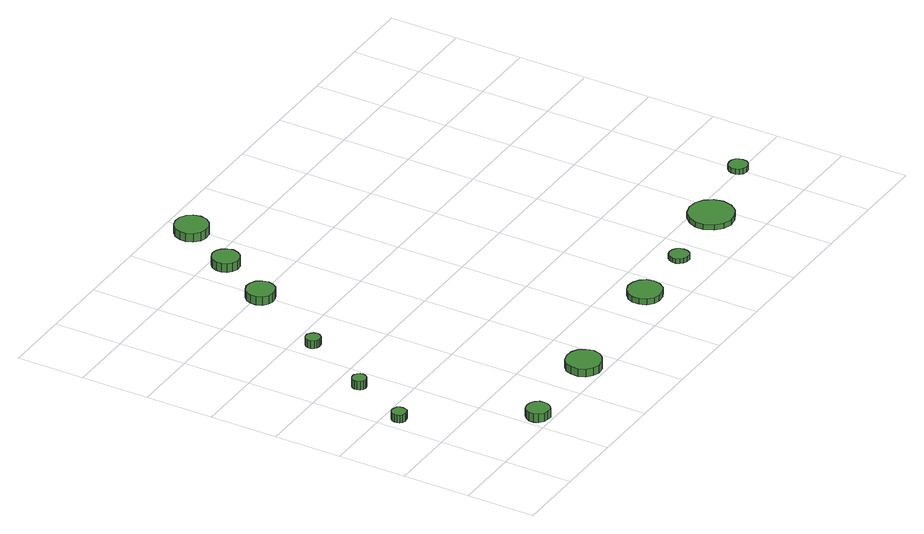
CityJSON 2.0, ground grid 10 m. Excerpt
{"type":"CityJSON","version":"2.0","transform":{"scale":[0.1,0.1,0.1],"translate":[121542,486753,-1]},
"CityObjects":{
"tree1":{"type":"SolitaryVegetationObject","attributes":{"function":"something"},"geometry":[{"type":"MultiSurface","lod":"1","boundaries":[[[0,1,2,3,4,5,6,7,8,9,10,11,12,13,14]],[[15,16,17,18,19,20,21,22,23,24,25,26,27,28,29]],[[0,29,28,1]],[[1,28,27,2]],[[2,27,26,3]],[[3,26,25,4]],[[4,25,24,5]],[[5,24,23,6]],[[6,23,22,7]],[[7,22,21,8]],[[8,21,20,9]],[[9,20,19,10]],[[10,19,18,11]],[[11,18,17,12]],[[12,17,16,13]],[[13,16,15,14]],[[14,15,29,0]]]}]},
"tree2":{"type":"SolitaryVegetationObject","attributes":{"function":"something"},"geometry":[{"type":"MultiSurface","lod":"1","boundaries":[[[30,31,32,33,34,35,36,37,38,39,40,41,42,43,44]],[[45,46,47,48,49,50,51,52,53,54,55,56,57,58,59]],[[30,59,58,31]],[[31,58,57,32]],[[32,57,56,33]],[[33,56,55,34]],[[34,55,54,35]],[[35,54,53,36]],[[36,53,52,37]],[[37,52,51,38]],[[38,51,50,39]],[[39,50,49,40]],[[40,49,48,41]],[[41,48,47,42]],[[42,47,46,43]],[[43,46,45,44]],[[44,45,59,30]]]}]},
"tree3":{"type":"SolitaryVegetationObject","attributes":{"function":"something"},"geometry":[{"type":"MultiSurface","lod":"1","boundaries":[[[60,61,62,63,64,65,66,67,68,69,70,71,72,73,74]],[[75,76,77,78,79,80,81,82,83,84,85,86,87,88,89]],[[60,89,88,61]],[[61,88,87,62]],[[62,87,86,63]],[[63,86,85,64]],[[64,85,84,65]],[[65,84,83,66]],[[66,83,82,67]],[[67,82,81,68]],[[68,81,80,69]],[[69,80,79,70]],[[70,79,78,71]],[[71,78,77,72]],[[72,77,76,73]],[[73,76,75,74]],[[74,75,89,60]]]}]},
"tree4":{"type":"SolitaryVegetationObject","attributes":{"function":"something"},"geometry":[{"type":"MultiSurface","lod":"1","boundaries":[[[90,91,92,93,94,95,96,97,98,99,100,101,102,103,104]],[[105,106,107,108,109,110,111,112,113,114,115,116,117,118,119]],[[90,119,118,91]],[[91,118,117,92]],[[92,117,116,93]],[[93,116,115,94]],[[94,115,114,95]],[[95,114,113,96]],[[96,113,112,97]],[[97,112,111,98]],[[98,111,110,99]],[[99,110,109,100]],[[100,109,108,101]],[[101,108,107,102]],[[102,107,106,103]],[[103,106,105,104]],[[104,105,119,90]]]}]},
"tree5":{"type":"SolitaryVegetationObject","attributes":{"function":"something"},"geometry":[{"type":"MultiSurface","lod":"1","boundaries":[[[120,121,122,123,124,125,126,127,128,129,130,131,132,133,134]],[[135,136,137,138,139,140,141,142,143,144,145,146,147,148,149]],[[120,149,148,121]],[[121,148,147,122]],[[122,147,146,123]],[[123,146,145,124]],[[124,145,144,125]],[[125,144,143,126]],[[126,143,142,127]],[[127,142,141,128]],[[128,141,140,129]],[[129,140,139,130]],[[130,139,138,131]],[[131,138,137,132]],[[132,137,136,133]],[[133,136,135,134]],[[134,135,149,120]]]}]},
"tree6":{"type":"SolitaryVegetationObject","attributes":{"function":"something"},"geometry":[{"type":"MultiSurface","lod":"1","boundaries":[[[150,151,152,153,154,155,156,157,158,159,160,161,162,163,164]],[[165,166,167,168,169,170,171,172,173,174,175,176,177,178,179]],[[150,179,178,151]],[[151,178,177,152]],[[152,177,176,153]],[[153,176,175,154]],[[154,175,174,155]],[[155,174,173,156]],[[156,173,172,157]],[[157,172,171,158]],[[158,171,170,159]],[[159,170,169,160]],[[160,169,168,161]],[[161,168,167,162]],[[162,167,166,163]],[[163,166,165,164]],[[164,165,179,150]]]}]},
"tree7":{"type":"SolitaryVegetationObject","attributes":{"function":"something"},"geometry":[{"type":"MultiSurface","lod":"1","boundaries":[[[180,181,182,183,184,185,186,187,188,189,190,191,192,193,194]],[[195,196,197,198,199,200,201,202,203,204,205,206,207,208,209]],[[180,209,208,181]],[[181,208,207,182]],[[182,207,206,183]],[[183,206,205,184]],[[184,205,204,185]],[[185,204,203,186]],[[186,203,202,187]],[[187,202,201,188]],[[188,201,200,189]],[[189,200,199,190]],[[190,199,198,191]],[[191,198,197,192]],[[192,197,196,193]],[[193,196,195,194]],[[194,195,209,180]]]}]},
"tree8":{"type":"SolitaryVegetationObject","attributes":{"function":"something"},"geometry":[{"type":"MultiSurface","lod":"1","boundaries":[[[210,211,212,213,214,215,216,217,218,219,220,221,222,223,224]],[[225,226,227,228,229,230,231,232,233,234,235,236,237,238,239]],[[210,239,238,211]],[[211,238,237,212]],[[212,237,236,213]],[[213,236,235,214]],[[214,235,234,215]],[[215,234,233,216]],[[216,233,232,217]],[[217,232,231,218]],[[218,231,230,219]],[[219,230,229,220]],[[220,229,228,221]],[[221,228,227,222]],[[222,227,226,223]],[[223,226,225,224]],[[224,225,239,210]]]}]},
"tree9":{"type":"SolitaryVegetationObject","attributes":{"function":"something"},"geometry":[{"type":"MultiSurface","lod":"1","boundaries":[[[240,241,242,243,244,245,246,247,248,249,250,251,252,253,254]],[[255,256,257,258,259,260,261,262,263,264,265,266,267,268,269]],[[240,269,268,241]],[[241,268,267,242]],[[242,267,266,243]],[[243,266,265,244]],[[244,265,264,245]],[[245,264,263,246]],[[246,263,262,247]],[[247,262,261,248]],[[248,261,260,249]],[[249,260,259,250]],[[250,259,258,251]],[[251,258,257,252]],[[252,257,256,253]],[[253,256,255,254]],[[254,255,269,240]]]}]},
"tree10":{"type":"SolitaryVegetationObject","attributes":{"function":"something"},"geometry":[{"type":"MultiSurface","lod":"1","boundaries":[[[270,271,272,273,274,275,276,277,278,279,280,281,282,283,284]],[[285,286,287,288,289,290,291,292,293,294,295,296,297,298,299]],[[270,299,298,271]],[[271,298,297,272]],[[272,297,296,273]],[[273,296,295,274]],[[274,295,294,275]],[[275,294,293,276]],[[276,293,292,277]],[[277,292,291,278]],[[278,291,290,279]],[[279,290,289,280]],[[280,289,288,281]],[[281,288,287,282]],[[282,287,286,283]],[[283,286,285,284]],[[284,285,299,270]]]}]},
"tree11":{"type":"SolitaryVegetationObject","attributes":{"function":"something"},"geometry":[{"type":"MultiSurface","lod":"1","boundaries":[[[300,301,302,303,304,305,306,307,308,309,310,311,312,313,314]],[[315,316,317,318,319,320,321,322,323,324,325,326,327,328,329]],[[300,329,328,301]],[[301,328,327,302]],[[302,327,326,303]],[[303,326,325,304]],[[304,325,324,305]],[[305,324,323,306]],[[306,323,322,307]],[[307,322,321,308]],[[308,321,320,309]],[[309,320,319,310]],[[310,319,318,311]],[[311,318,317,312]],[[312,317,316,313]],[[313,316,315,314]],[[314,315,329,300]]]}]},
"tree12":{"type":"SolitaryVegetationObject","attributes":{"function":"something"},"geometry":[{"type":"MultiSurface","lod":"1","boundaries":[[[330,331,332,333,334,335,336,337,338,339,340,341,342,343,344]],[[345,346,347,348,349,350,351,352,353,354,355,356,357,358,359]],[[330,359,358,331]],[[331,358,357,332]],[[332,357,356,333]],[[333,356,355,334]],[[334,355,354,335]],[[335,354,353,336]],[[336,353,352,337]],[[337,352,351,338]],[[338,351,350,339]],[[339,350,349,340]],[[340,349,348,341]],[[341,348,347,342]],[[342,347,346,343]],[[343,346,345,344]],[[344,345,359,330]]]}]}
},
"vertices":[
[30,177,22],[29,181,22],[27,185,22],[23,187,22],[18,188,22],[14,186,22],[11,183,22],[9,179,22],[9,175,22],[11,171,22],[14,168,22],[18,167,22],[23,167,22],[27,169,22],[29,173,22],[29,173,10],[27,169,10],[23,167,10],[18,167,10],[14,168,10],[11,171,10],[9,175,10],[9,179,10],[11,183,10],[14,186,10],[18,188,10],[23,187,10],[27,185,10],[29,181,10],[30,177,10],
[133,17,25],[132,24,25],[128,30,25],[122,33,25],[115,34,25],[108,32,25],[103,27,25],[100,21,25],[100,14,25],[103,8,25],[108,3,25],[115,1,25],[122,1,25],[128,5,25],[132,11,25],[132,11,12],[128,5,12],[122,1,12],[115,1,12],[108,3,12],[103,8,12],[100,14,12],[100,21,12],[103,27,12],[108,32,12],[115,34,12],[122,33,12],[128,30,12],[132,24,12],[133,17,12],
[80,268,20],[79,272,20],[76,276,20],[72,278,20],[68,278,20],[64,277,20],[61,274,20],[59,270,20],[59,266,20],[61,262,20],[64,259,20],[68,257,20],[72,258,20],[76,260,20],[79,264,20],[79,264,7],[76,260,7],[72,258,7],[68,257,7],[64,259,7],[61,262,7],[59,266,7],[59,270,7],[61,274,7],[64,277,7],[68,278,7],[72,278,7],[76,276,7],[79,272,7],[80,268,7],
[140,374,19],[139,379,19],[136,382,19],[132,385,19],[128,385,19],[124,384,19],[121,381,19],[119,377,19],[119,372,19],[121,368,19],[124,365,19],[128,364,19],[132,364,19],[136,366,19],[139,370,19],[139,370,7],[136,366,7],[132,364,7],[128,364,7],[124,365,7],[121,368,7],[119,372,7],[119,377,7],[121,381,7],[124,384,7],[128,385,7],[132,385,7],[136,382,7],[139,379,7],[140,374,7],
[289,31,19],[286,41,19],[280,50,19],[271,55,19],[260,56,19],[250,53,19],[242,46,19],[238,36,19],[238,25,19],[242,16,19],[250,9,19],[260,5,19],[271,7,19],[280,12,19],[286,20,19],[286,20,7],[280,12,7],[271,7,7],[260,5,7],[250,9,7],[242,16,7],[238,25,7],[238,36,7],[242,46,7],[250,53,7],[260,56,7],[271,55,7],[280,50,7],[286,41,7],[289,31,7],
[219,496,20],[217,505,20],[212,512,20],[204,516,20],[196,517,20],[188,514,20],[181,508,20],[178,501,20],[178,492,20],[181,484,20],[188,478,20],[196,476,20],[204,477,20],[212,481,20],[217,488,20],[217,488,7],[212,481,7],[204,477,7],[196,476,7],[188,478,7],[181,484,7],[178,492,7],[178,501,7],[181,508,7],[188,514,7],[196,517,7],[204,516,7],[212,512,7],[217,505,7],[219,496,7],
[262,576,23],[260,584,23],[255,591,23],[248,595,23],[240,596,23],[232,593,23],[226,588,23],[223,580,23],[223,572,23],[226,564,23],[232,559,23],[240,556,23],[248,557,23],[255,561,23],[260,568,23],[260,568,10],[255,561,10],[248,557,10],[240,556,10],[232,559,10],[226,564,10],[223,572,10],[223,580,10],[226,588,10],[232,593,10],[240,596,10],[248,595,10],[255,591,10],[260,584,10],[262,576,10],
[487,52,16],[485,62,16],[479,70,16],[470,75,16],[459,76,16],[450,73,16],[442,66,16],[438,57,16],[438,47,16],[442,37,16],[450,30,16],[459,27,16],[470,28,16],[479,33,16],[485,42,16],[485,42,7],[479,33,7],[470,28,7],[459,27,7],[450,30,7],[442,37,7],[438,47,7],[438,57,7],[442,66,7],[450,73,7],[459,76,7],[470,75,7],[479,70,7],[485,62,7],[487,52,7],
[311,655,25],[309,665,25],[303,673,25],[294,678,25],[284,679,25],[275,676,25],[267,669,25],[263,660,25],[263,650,25],[267,641,25],[275,634,25],[284,631,25],[294,632,25],[303,637,25],[309,645,25],[309,645,12],[303,637,12],[294,632,12],[284,631,12],[275,634,12],[267,641,12],[263,650,12],[263,660,12],[267,669,12],[275,676,12],[284,679,12],[294,678,12],[303,673,12],[309,665,12],[311,655,12],
[580,59,14],[579,64,14],[576,69,14],[571,72,14],[565,73,14],[559,71,14],[555,67,14],[553,62,14],[553,56,14],[555,51,14],[559,47,14],[565,45,14],[571,45,14],[576,48,14],[579,53,14],[579,53,7],[576,48,7],[571,45,7],[565,45,7],[559,47,7],[555,51,7],[553,56,7],[553,62,7],[555,67,7],[559,71,7],[565,73,7],[571,72,7],[576,69,7],[579,64,7],[580,59,7],
[711,74,15],[708,87,15],[700,98,15],[688,105,15],[675,106,15],[662,102,15],[652,93,15],[646,80,15],[646,67,15],[652,54,15],[662,45,15],[675,41,15],[688,43,15],[700,49,15],[708,60,15],[708,60,7],[700,49,7],[688,43,7],[675,41,7],[662,45,7],[652,54,7],[646,67,7],[646,80,7],[652,93,7],[662,102,7],[675,106,7],[688,105,7],[700,98,7],[708,87,7],[711,74,7],
[816,104,15],[815,109,15],[812,114,15],[807,117,15],[802,117,15],[796,116,15],[792,112,15],[790,107,15],[790,101,15],[792,96,15],[796,92,15],[802,90,15],[807,91,15],[812,94,15],[815,98,15],[815,98,7],[812,94,7],[807,91,7],[802,90,7],[796,92,7],[792,96,7],[790,101,7],[790,107,7],[792,112,7],[796,116,7],[802,117,7],[807,117,7],[812,114,7],[815,109,7],[816,104,7]
]}
